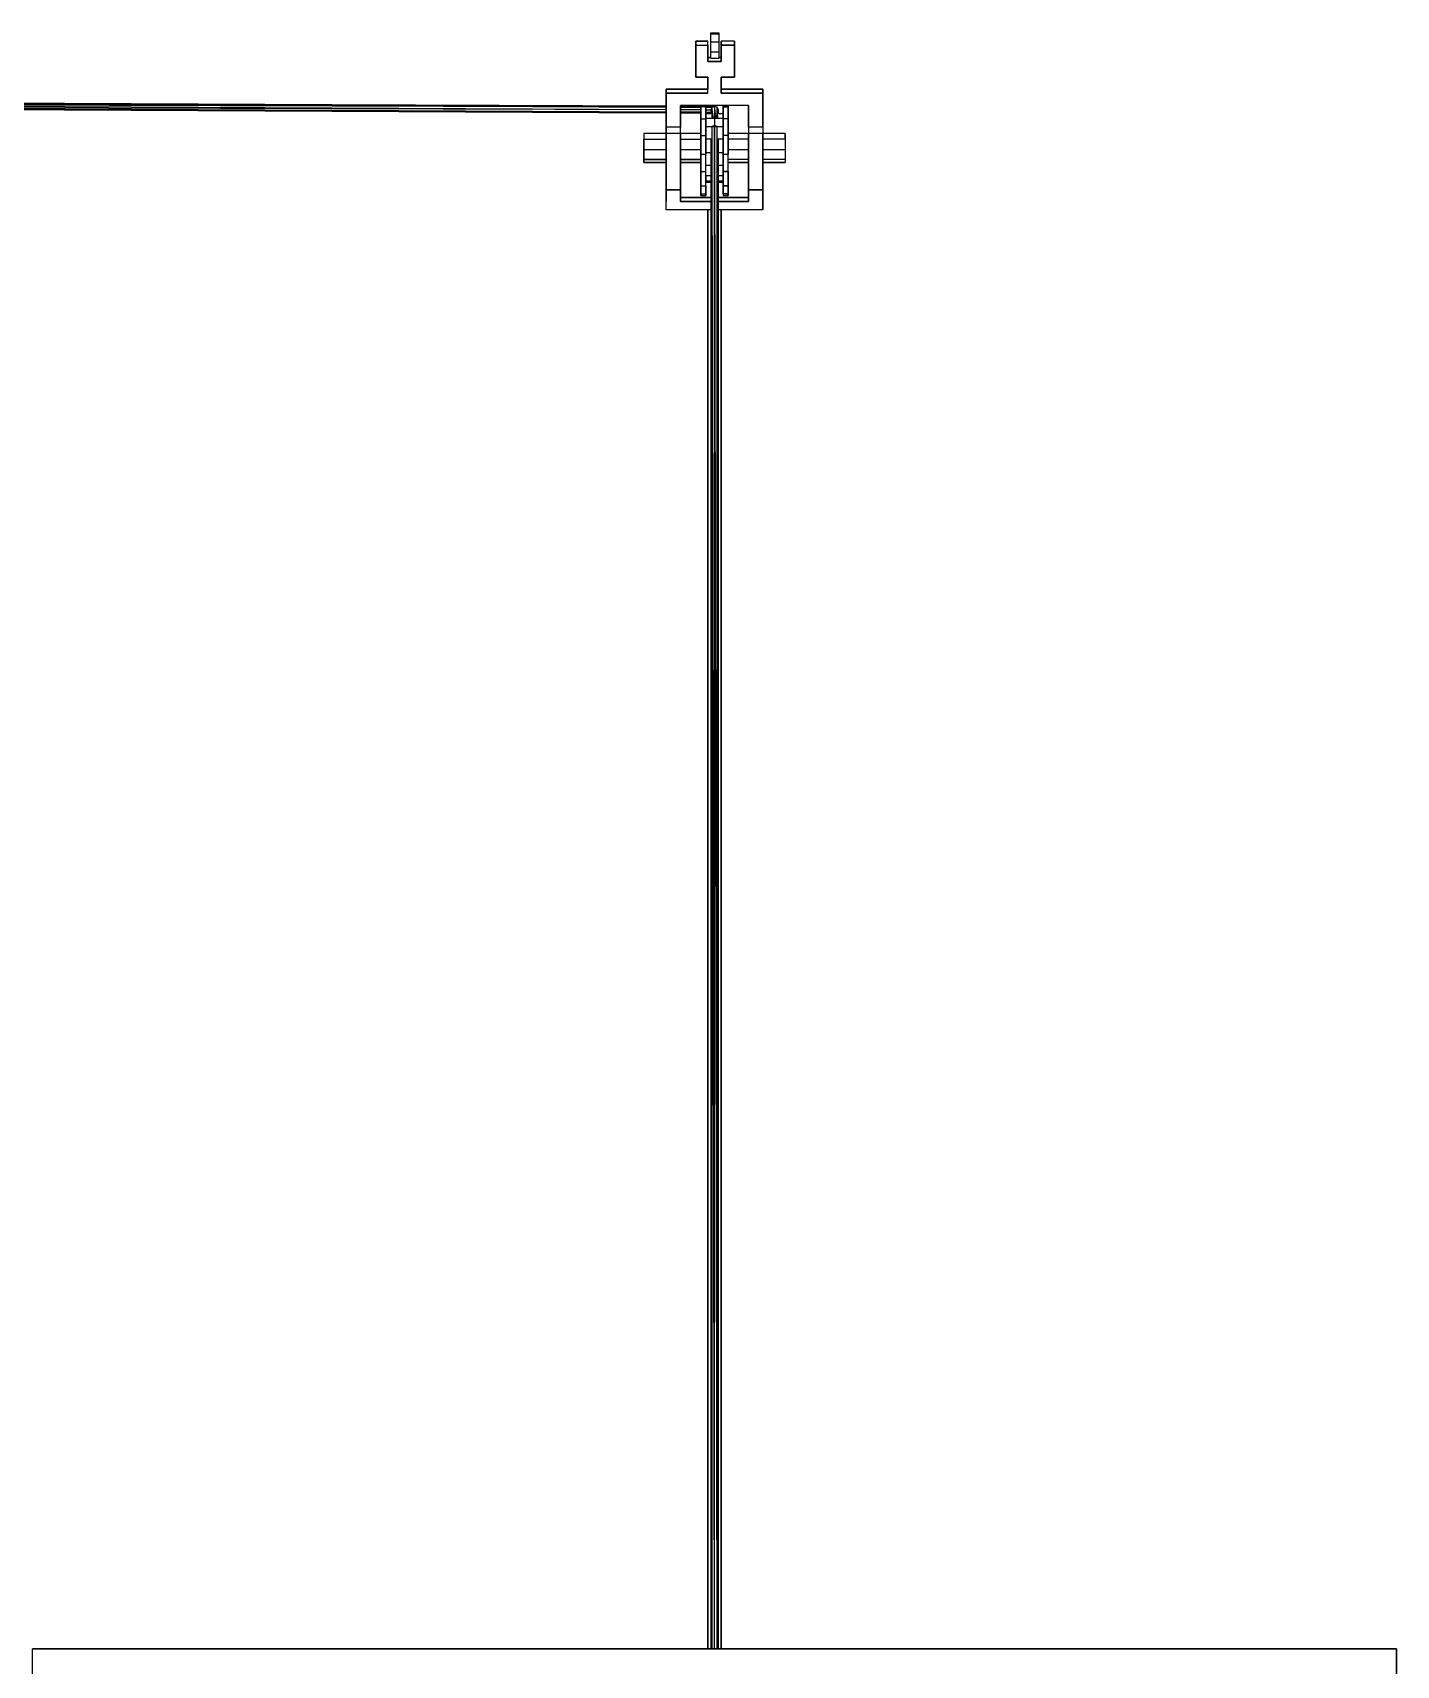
# Model space of a CAD drawing. Extents: x -32 to 51.8, y -51.6 to -5.5.
# Drawn here: x 9.267 to 13.267, y -17.948 to -13.159 of the extents above; entities that cross this region are included whole.
import ezdxf

# ---------------------------------------------------------------- set-up
doc = ezdxf.new("R2010")
doc.units = 0
doc.header["$MEASUREMENT"] = 0
doc.layers.get('0').update_dxf_attribs({"linetype": 'CONTINUOUS'})

msp = doc.modelspace()

# ---------------------------------------------------------------- linework, layer by layer
for p, q in [((11.2559, -13.1589), (11.2802, -13.1589)), ((11.2559, -13.1622), (11.2559, -13.1589)), ((11.2559, -13.1859), (11.2559, -13.1622)), ((11.2559, -13.1622), (11.2802, -13.1622)), ((11.2802, -13.1589), (11.2802, -13.1622)), ((11.2802, -13.1622), (11.2802, -13.1859)), ((11.2121, -13.1954), (11.2121, -13.1836)), ((11.2121, -13.1836), (11.2474, -13.1836)), ((11.2474, -13.1836), (11.2121, -13.1836)), ((11.2121, -13.2318), (11.2121, -13.1836)), ((11.2121, -13.1836), (11.2121, -13.1954)), ((11.2121, -13.2436), (11.2121, -13.1954)), ((11.2121, -13.1954), (11.2474, -13.1954)), ((11.2121, -13.1954), (11.2121, -13.2436)), ((11.2474, -13.1954), (11.2474, -13.1836)), ((11.2474, -13.1954), (11.2474, -13.2436)), ((11.2474, -13.1954), (11.2474, -13.2318)), ((11.2474, -13.2436), (11.2474, -13.1954)), ((11.2559, -13.2161), (11.2559, -13.1859)), ((11.2559, -13.1859), (11.2802, -13.1859)), ((11.2559, -13.2351), (11.2559, -13.2161)), ((11.2802, -13.2161), (11.2559, -13.2161)), ((11.2802, -13.1859), (11.2802, -13.2161)), ((11.2802, -13.2161), (11.2802, -13.2351)), ((11.2869, -13.2318), (11.2869, -13.1836)), ((11.2869, -13.1836), (11.2869, -13.1954)), ((11.3262, -13.1836), (11.2869, -13.1836)), ((11.2869, -13.1954), (11.2869, -13.1836)), ((11.2869, -13.2436), (11.2869, -13.1954)), ((11.2869, -13.1954), (11.3262, -13.1954)), ((11.2869, -13.1954), (11.2869, -13.2436)), ((11.3262, -13.1954), (11.2869, -13.1954)), ((11.3262, -13.1836), (11.3262, -13.1954)), ((11.3262, -13.1954), (11.3262, -13.1836)), ((11.3262, -13.1954), (11.3262, -13.2436)), ((11.3262, -13.2436), (11.3262, -13.1954)), ((11.2121, -13.2318), (11.2121, -13.2436)), ((11.2121, -13.2436), (11.2121, -13.2318)), ((11.2121, -13.2891), (11.2121, -13.2436)), ((11.2121, -13.2436), (11.2121, -13.2891)), ((11.2474, -13.2318), (11.2559, -13.2318)), ((11.2474, -13.2318), (11.2474, -13.2436)), ((11.2559, -13.2318), (11.2474, -13.2318)), ((11.2474, -13.2436), (11.2474, -13.2436)), ((11.2474, -13.2436), (11.2869, -13.2436)), ((11.2869, -13.2436), (11.2474, -13.2436)), ((11.2802, -13.2351), (11.2559, -13.2351)), ((11.2802, -13.2318), (11.2869, -13.2318)), ((11.2869, -13.2318), (11.2802, -13.2318)), ((11.2869, -13.2318), (11.2869, -13.2436)), ((11.3262, -13.2436), (11.3262, -13.2891)), ((11.3262, -13.2773), (11.3262, -13.2436)), ((11.3262, -13.2436), (11.3262, -13.2773)), ((11.3262, -13.2891), (11.3262, -13.2436)), ((11.2474, -13.2891), (11.2121, -13.2891)), ((11.2121, -13.2891), (11.2474, -13.2891)), ((11.2121, -13.2891), (11.2121, -13.2891)), ((11.2474, -13.3368), (11.2474, -13.2891)), ((11.2474, -13.2891), (11.2474, -13.325)), ((11.3262, -13.2891), (11.2869, -13.2891)), ((11.2869, -13.2891), (11.2869, -13.3368)), ((11.2869, -13.325), (11.2869, -13.2891)), ((11.2869, -13.3366), (11.2869, -13.2891)), ((11.2869, -13.2891), (11.3262, -13.2891)), ((11.3262, -13.2891), (11.3262, -13.2891)), ((11.3262, -13.2891), (11.3262, -13.2891)), ((7.4152, -13.3561), (11.1257, -13.3744)), ((11.1257, -13.3745), (7.4152, -13.3589)), ((7.4152, -13.3591), (11.1257, -13.3773)), ((11.1257, -13.3249), (11.1257, -13.3366)), ((11.1257, -13.3366), (11.1257, -13.3249)), ((11.1257, -13.3249), (11.1676, -13.3249)), ((11.1676, -13.325), (11.1257, -13.325)), ((11.1257, -13.3368), (11.1257, -13.3366)), ((11.1257, -13.3366), (11.1257, -13.3721)), ((11.1257, -13.3366), (11.1257, -13.3368)), ((11.1676, -13.3366), (11.1257, -13.3366)), ((11.1257, -13.3723), (11.1257, -13.3368)), ((11.1257, -13.3368), (11.1676, -13.3368)), ((11.1257, -13.3723), (11.1257, -13.3604)), ((11.1676, -13.3249), (11.2474, -13.3249)), ((11.2474, -13.325), (11.1676, -13.325)), ((11.2474, -13.3366), (11.1676, -13.3366)), ((11.1676, -13.3368), (11.2474, -13.3368)), ((11.2869, -13.3249), (11.3667, -13.3249)), ((11.3667, -13.325), (11.2869, -13.325)), ((11.3667, -13.3366), (11.2869, -13.3366)), ((11.2869, -13.3368), (11.3667, -13.3368)), ((11.3667, -13.3249), (11.4086, -13.3249)), ((11.4086, -13.325), (11.3667, -13.325)), ((11.4086, -13.3366), (11.3667, -13.3366)), ((11.3667, -13.3368), (11.4086, -13.3368)), ((11.4086, -13.3366), (11.4086, -13.3249)), ((11.4086, -13.3249), (11.4086, -13.3366)), ((11.4086, -13.3605), (11.4086, -13.3366)), ((11.4086, -13.3722), (11.4086, -13.3366)), ((11.4086, -13.3366), (11.4086, -13.3368)), ((11.4086, -13.3368), (11.4086, -13.3723)), ((11.4086, -13.424), (11.4086, -13.3605)), ((11.1257, -13.3775), (7.4152, -13.3657)), ((7.4152, -13.3661), (11.1257, -13.3842)), ((7.4152, -13.3727), (11.1257, -13.3844)), ((7.4152, -13.3732), (11.1257, -13.391)), ((7.4152, -13.3759), (11.1257, -13.3911)), ((7.4152, -13.3761), (11.1257, -13.3938)), ((11.1257, -13.3721), (11.1257, -13.4356)), ((11.1257, -13.4357), (11.1257, -13.3723)), ((11.1257, -13.3723), (11.1257, -13.424)), ((11.1676, -13.4356), (11.1676, -13.3721)), ((11.2474, -13.3723), (11.1676, -13.3723)), ((11.1676, -13.3723), (11.1676, -13.4357)), ((11.1676, -13.424), (11.1676, -13.3723)), ((11.1676, -13.3746), (11.2269, -13.3749)), ((11.2269, -13.3749), (11.1676, -13.3747)), ((11.1676, -13.3775), (11.2269, -13.3778)), ((11.2269, -13.3778), (11.1676, -13.3777)), ((11.1676, -13.3844), (11.2269, -13.3847)), ((11.1676, -13.3845), (11.2269, -13.3847)), ((11.1676, -13.3912), (11.2269, -13.3915)), ((11.1676, -13.3913), (11.2269, -13.3915)), ((11.1676, -13.394), (11.2269, -13.3943)), ((11.1676, -13.455), (11.1676, -13.4071)), ((11.1676, -13.4071), (11.1676, -13.4071)), ((11.1676, -13.4071), (11.1676, -13.4196)), ((11.2269, -13.3768), (11.2269, -13.3723)), ((11.2269, -13.3749), (11.2269, -13.3723)), ((11.2269, -13.3723), (11.2269, -13.3768)), ((11.2414, -13.3768), (11.2269, -13.3768)), ((11.2269, -13.4115), (11.2269, -13.3768)), ((11.2269, -13.3768), (11.2269, -13.4115)), ((11.2414, -13.3768), (11.2414, -13.3723)), ((11.2414, -13.3723), (11.2414, -13.3768)), ((11.2672, -13.3751), (11.2414, -13.375)), ((11.2414, -13.375), (11.2672, -13.3751)), ((11.2414, -13.4115), (11.2414, -13.3768)), ((11.2414, -13.3768), (11.2414, -13.4115)), ((11.2593, -13.3779), (11.2414, -13.3779)), ((11.2414, -13.3779), (11.2593, -13.3779)), ((11.2414, -13.3847), (11.256, -13.3848)), ((11.2414, -13.3848), (11.256, -13.3848)), ((11.2414, -13.3916), (11.256, -13.3917)), ((11.2414, -13.3916), (11.256, -13.3917)), ((11.2414, -13.3944), (11.256, -13.3945)), ((11.256, -13.3969), (11.2414, -13.3969)), ((11.2925, -13.4103), (11.2414, -13.4103)), ((11.2869, -13.3723), (11.2474, -13.3723)), ((11.2593, -13.3779), (11.256, -13.3848)), ((11.256, -13.3848), (11.256, -13.3969)), ((11.2672, -13.3751), (11.2593, -13.3779)), ((11.2641, -13.4103), (11.2593, -13.3779)), ((11.2593, -13.3779), (11.2593, -13.4103)), ((11.272, -13.4103), (11.2672, -13.3751)), ((11.2672, -13.3751), (11.2672, -13.4316)), ((11.2752, -13.3779), (11.2672, -13.3751)), ((11.2752, -13.4103), (11.2752, -13.3779)), ((11.2769, -13.4103), (11.2752, -13.3779)), ((11.2785, -13.3848), (11.2752, -13.3779)), ((11.2785, -13.3969), (11.2785, -13.3848)), ((11.2925, -13.3969), (11.2785, -13.3969)), ((11.3667, -13.3723), (11.2869, -13.3723)), ((11.2925, -13.3768), (11.2925, -13.3723)), ((11.2925, -13.3864), (11.2925, -13.3723)), ((11.2925, -13.3723), (11.2925, -13.3768)), ((11.3069, -13.3768), (11.2925, -13.3768)), ((11.2925, -13.3768), (11.3069, -13.3768)), ((11.2925, -13.4115), (11.2925, -13.3768)), ((11.2925, -13.3768), (11.2925, -13.4115)), ((11.2925, -13.3969), (11.2925, -13.3864)), ((11.3069, -13.3723), (11.3069, -13.3768)), ((11.3069, -13.3864), (11.3069, -13.3723)), ((11.3069, -13.3768), (11.3069, -13.3723)), ((11.3069, -13.3768), (11.3069, -13.3768)), ((11.3069, -13.3768), (11.3069, -13.4115)), ((11.3069, -13.4115), (11.3069, -13.3768)), ((11.3667, -13.3722), (11.3667, -13.4356)), ((11.3667, -13.4357), (11.3667, -13.3723)), ((11.3667, -13.3723), (11.3667, -13.424)), ((11.3667, -13.4239), (11.3667, -13.3723)), ((11.3667, -13.4071), (11.3667, -13.4239)), ((11.3667, -13.4071), (11.3667, -13.4071)), ((11.4086, -13.4356), (11.4086, -13.3722)), ((11.4086, -13.3723), (11.4086, -13.4357)), ((11.4086, -13.3723), (11.4086, -13.4239)), ((11.0603, -13.455), (11.0603, -13.4712)), ((11.1257, -13.455), (11.0603, -13.455)), ((11.1257, -13.4536), (11.1257, -13.4356)), ((11.1257, -13.4356), (11.1676, -13.4356)), ((11.1257, -13.4357), (11.1257, -13.4536)), ((11.1676, -13.4357), (11.1257, -13.4357)), ((11.1257, -13.4536), (11.1257, -13.5756)), ((11.1257, -13.4536), (11.1676, -13.4536)), ((11.1257, -13.5756), (11.1257, -13.4536)), ((11.1676, -13.4536), (11.1676, -13.4357)), ((11.1676, -13.4536), (11.1676, -13.455)), ((11.1676, -13.5756), (11.1676, -13.4536)), ((11.1676, -13.4536), (11.1676, -13.5756)), ((11.2269, -13.455), (11.1676, -13.455)), ((11.2269, -13.4115), (11.2414, -13.4115)), ((11.2269, -13.4609), (11.2269, -13.4115)), ((11.2269, -13.4115), (11.2269, -13.4609)), ((11.2269, -13.4284), (11.2269, -13.4712)), ((11.2269, -13.455), (11.2269, -13.4712)), ((11.2414, -13.4609), (11.2414, -13.4115)), ((11.2414, -13.4115), (11.2414, -13.4609)), ((11.2672, -13.4354), (11.2414, -13.4354)), ((11.2672, -13.4316), (11.2593, -13.4342)), ((11.2593, -13.4354), (11.2663, -17.8999)), ((11.2593, -13.4354), (11.2593, -17.8999)), ((11.2672, -13.4316), (11.2743, -17.8999)), ((11.2752, -13.4342), (11.2672, -13.4316)), ((11.2672, -17.8999), (11.2672, -13.4316)), ((11.2925, -13.4354), (11.2673, -13.4354)), ((11.2752, -17.8999), (11.2752, -13.4354)), ((11.2781, -17.8999), (11.2752, -13.4354)), ((11.3069, -13.4115), (11.2925, -13.4115)), ((11.2925, -13.4609), (11.2925, -13.4115)), ((11.2925, -13.4115), (11.2925, -13.4609)), ((11.2925, -13.4354), (11.2925, -13.471)), ((11.2925, -13.4476), (11.2925, -13.4476)), ((11.2925, -13.4845), (11.2925, -13.4476)), ((11.3069, -13.4115), (11.3069, -13.4609)), ((11.3069, -13.4609), (11.3069, -13.4115)), ((11.3667, -13.455), (11.3069, -13.455)), ((11.3667, -13.4356), (11.3667, -13.4239)), ((11.3667, -13.4356), (11.3667, -13.4536)), ((11.3667, -13.4356), (11.4086, -13.4356)), ((11.4086, -13.4357), (11.3667, -13.4357)), ((11.3667, -13.4357), (11.3667, -13.455)), ((11.3667, -13.5756), (11.3667, -13.4536)), ((11.3667, -13.4536), (11.4086, -13.4536)), ((11.3667, -13.4536), (11.3667, -13.5756)), ((11.4086, -13.4357), (11.4086, -13.4536)), ((11.4086, -13.4536), (11.4086, -13.5756)), ((11.4086, -13.4536), (11.4086, -13.455)), ((11.4086, -13.5756), (11.4086, -13.4536)), ((11.474, -13.455), (11.4086, -13.455)), ((11.474, -13.455), (11.474, -13.4712)), ((11.474, -13.4712), (11.474, -13.455)), ((11.0603, -13.4636), (11.0603, -13.492)), ((11.0603, -13.4712), (11.0603, -13.5028)), ((11.0603, -13.4712), (11.1257, -13.4712)), ((11.0603, -13.5028), (11.0603, -13.4712)), ((11.0603, -13.492), (11.0603, -13.492)), ((11.0603, -13.492), (11.0603, -13.5028)), ((11.0603, -13.5028), (11.0603, -13.5311)), ((11.1257, -13.5028), (11.0603, -13.5028)), ((11.0603, -13.5311), (11.0603, -13.5028)), ((11.1676, -13.4712), (11.2269, -13.4712)), ((11.2269, -13.5028), (11.1676, -13.5028)), ((11.2269, -13.4609), (11.2414, -13.4609)), ((11.2269, -13.5151), (11.2269, -13.4609)), ((11.2269, -13.4609), (11.2269, -13.5151)), ((11.2269, -13.4712), (11.2269, -13.5028)), ((11.2269, -13.4796), (11.2269, -13.4796)), ((11.2269, -13.5028), (11.2269, -13.5151)), ((11.2414, -13.5151), (11.2414, -13.4609)), ((11.2414, -13.4609), (11.2414, -13.5151)), ((11.2593, -13.471), (11.2414, -13.471)), ((11.2414, -13.5102), (11.2414, -13.471)), ((11.2414, -13.4796), (11.2414, -13.4796)), ((11.256, -13.471), (11.2589, -17.8999)), ((11.256, -13.471), (11.256, -17.8999)), ((11.2925, -13.471), (11.2752, -13.471)), ((11.2785, -17.8999), (11.2785, -13.471)), ((11.3069, -13.4609), (11.2925, -13.4609)), ((11.2925, -13.5151), (11.2925, -13.4609)), ((11.2925, -13.4609), (11.2925, -13.5151)), ((11.2925, -13.471), (11.2925, -13.5102)), ((11.2925, -13.4796), (11.2925, -13.4796)), ((11.3069, -13.4609), (11.3069, -13.5151)), ((11.3069, -13.5151), (11.3069, -13.4609)), ((11.3667, -13.4712), (11.3069, -13.4712)), ((11.3667, -13.5028), (11.3069, -13.5028)), ((11.474, -13.4712), (11.4086, -13.4712)), ((11.474, -13.5028), (11.4086, -13.5028)), ((11.474, -13.4712), (11.474, -13.5028)), ((11.474, -13.5028), (11.474, -13.5311)), ((11.0603, -13.5311), (11.0603, -13.5397)), ((11.1257, -13.5311), (11.0603, -13.5311)), ((11.0603, -13.5311), (11.1257, -13.5311)), ((11.0603, -13.5397), (11.0603, -13.5311)), ((11.0603, -13.5397), (11.0603, -13.5397)), ((11.0603, -13.5397), (11.1257, -13.5397)), ((11.1257, -13.5397), (11.0603, -13.5397)), ((11.2269, -13.5311), (11.1676, -13.5311)), ((11.1676, -13.5311), (11.2269, -13.5311)), ((11.1676, -13.5397), (11.2269, -13.5397)), ((11.1676, -13.5734), (11.1676, -13.5397)), ((11.1676, -13.5397), (11.1676, -13.5734)), ((11.2269, -13.5397), (11.1676, -13.5397)), ((11.2269, -13.5151), (11.2414, -13.5151)), ((11.2269, -13.5664), (11.2269, -13.5151)), ((11.2269, -13.5151), (11.2269, -13.5664)), ((11.2269, -13.5311), (11.2269, -13.5397)), ((11.2414, -13.5102), (11.256, -13.5102)), ((11.2414, -13.5664), (11.2414, -13.5151)), ((11.2414, -13.5472), (11.256, -13.5472)), ((11.2785, -13.5102), (11.2925, -13.5102)), ((11.2785, -13.5472), (11.2925, -13.5472)), ((11.2925, -13.5151), (11.3069, -13.5151)), ((11.2925, -13.5664), (11.2925, -13.5151)), ((11.2925, -13.5151), (11.2925, -13.5664)), ((11.3069, -13.5664), (11.3069, -13.5151)), ((11.3069, -13.5151), (11.3069, -13.5151)), ((11.3667, -13.5311), (11.3069, -13.5311)), ((11.3069, -13.5397), (11.3069, -13.5311)), ((11.3667, -13.5397), (11.3069, -13.5397)), ((11.3069, -13.5397), (11.3667, -13.5397)), ((11.3667, -13.5397), (11.3667, -13.5734)), ((11.474, -13.5311), (11.4086, -13.5311)), ((11.474, -13.5397), (11.4086, -13.5397)), ((11.4086, -13.5397), (11.474, -13.5397)), ((11.4086, -13.5397), (11.4086, -13.5734)), ((11.474, -13.5311), (11.474, -13.5397)), ((11.1257, -13.5728), (11.1257, -13.5734)), ((11.1257, -13.5734), (11.1257, -13.5756)), ((11.1257, -13.5756), (11.1257, -13.62)), ((11.1257, -13.62), (11.1257, -13.5756)), ((11.1676, -13.5734), (11.1676, -13.5902)), ((11.1676, -13.62), (11.1676, -13.5756)), ((11.1676, -13.5756), (11.1676, -13.62)), ((11.1676, -13.5902), (11.1676, -13.5756)), ((11.1676, -13.5902), (11.1676, -13.6424)), ((11.2269, -13.5664), (11.2414, -13.5664)), ((11.2269, -13.6084), (11.2269, -13.5664)), ((11.2269, -13.5664), (11.2269, -13.6084)), ((11.2414, -13.6084), (11.2414, -13.5664)), ((11.2414, -13.5775), (11.256, -13.5775)), ((11.2414, -13.5941), (11.2414, -13.5775)), ((11.2414, -13.5775), (11.2414, -13.5941)), ((11.256, -13.5941), (11.2414, -13.5941)), ((11.2414, -13.5941), (11.2414, -13.5979)), ((11.2414, -13.5941), (11.256, -13.5941)), ((11.2414, -13.5979), (11.2414, -13.5941)), ((11.2414, -13.5979), (11.256, -13.5979)), ((11.256, -13.5979), (11.2414, -13.5979)), ((11.2785, -13.5775), (11.2925, -13.5775)), ((11.2925, -13.5941), (11.2785, -13.5941)), ((11.2785, -13.5941), (11.2925, -13.5941)), ((11.2785, -13.5979), (11.2925, -13.5979)), ((11.2925, -13.5979), (11.2785, -13.5979)), ((11.3069, -13.5664), (11.2925, -13.5664)), ((11.2925, -13.5664), (11.2925, -13.6084)), ((11.2925, -13.5664), (11.3069, -13.5664)), ((11.2925, -13.6084), (11.2925, -13.5664)), ((11.2925, -13.5848), (11.2925, -13.5941)), ((11.2925, -13.5979), (11.2925, -13.5941)), ((11.2925, -13.5941), (11.2925, -13.5979)), ((11.2925, -13.5979), (11.2925, -13.6084)), ((11.3069, -13.5664), (11.3069, -13.5833)), ((11.3069, -13.6084), (11.3069, -13.5664)), ((11.3069, -13.5664), (11.3069, -13.5664)), ((11.3069, -13.5833), (11.3069, -13.5664)), ((11.3069, -13.5664), (11.3069, -13.6084)), ((11.3069, -13.5833), (11.3069, -13.618)), ((11.3069, -13.5833), (11.3069, -13.5833)), ((11.3069, -13.618), (11.3069, -13.5833)), ((11.3667, -13.62), (11.3667, -13.5756)), ((11.3667, -13.5756), (11.3667, -13.62)), ((11.4086, -13.5734), (11.4086, -13.5902)), ((11.4086, -13.5902), (11.4086, -13.5756)), ((11.4086, -13.5756), (11.4086, -13.62)), ((11.4086, -13.62), (11.4086, -13.5756)), ((11.4086, -13.6424), (11.4086, -13.5902)), ((11.4086, -13.5902), (11.4086, -13.5902)), ((11.4086, -13.5902), (11.4086, -13.6424)), ((11.1257, -13.6541), (11.1257, -13.602)), ((11.1257, -13.62), (11.1257, -13.6541)), ((11.1676, -13.62), (11.1257, -13.62)), ((11.1257, -13.62), (11.1676, -13.62)), ((11.1676, -13.6541), (11.1676, -13.602)), ((11.1676, -13.602), (11.1676, -13.62)), ((11.1676, -13.62), (11.1676, -13.6541)), ((11.2474, -13.6424), (11.1676, -13.6424)), ((11.1676, -13.6424), (11.1676, -13.6541)), ((11.1676, -13.6424), (11.2474, -13.6424)), ((11.2269, -13.6084), (11.2414, -13.6084)), ((11.2269, -13.6314), (11.2269, -13.6084)), ((11.2269, -13.6084), (11.2269, -13.6314)), ((11.2269, -13.6314), (11.2414, -13.6314)), ((11.2269, -13.6366), (11.2269, -13.6314)), ((11.2269, -13.6314), (11.2269, -13.6366)), ((11.2269, -13.6366), (11.2414, -13.6366)), ((11.2414, -13.6084), (11.2414, -13.6314)), ((11.2414, -13.6314), (11.2414, -13.6084)), ((11.2414, -13.6084), (11.2414, -13.618)), ((11.2414, -13.618), (11.2414, -13.6366)), ((11.2414, -13.6314), (11.2414, -13.6366)), ((11.2414, -13.6366), (11.2414, -13.6314)), ((11.256, -13.6424), (11.2474, -13.6424)), ((11.2474, -13.6424), (11.256, -13.6424)), ((11.2869, -13.6424), (11.2785, -13.6424)), ((11.2785, -13.6424), (11.2869, -13.6424)), ((11.3667, -13.6424), (11.2869, -13.6424)), ((11.2869, -13.6424), (11.3667, -13.6424)), ((11.2925, -13.6084), (11.2925, -13.6314)), ((11.2925, -13.6084), (11.3069, -13.6084)), ((11.2925, -13.6314), (11.2925, -13.6084)), ((11.3069, -13.6084), (11.2925, -13.6084)), ((11.2925, -13.6314), (11.2925, -13.6366)), ((11.2925, -13.6314), (11.3069, -13.6314)), ((11.3069, -13.6314), (11.2925, -13.6314)), ((11.2925, -13.6366), (11.3069, -13.6366)), ((11.3069, -13.6314), (11.3069, -13.6084)), ((11.3069, -13.6084), (11.3069, -13.6314)), ((11.3069, -13.618), (11.3069, -13.6366)), ((11.3069, -13.6366), (11.3069, -13.6314)), ((11.3069, -13.6314), (11.3069, -13.6366)), ((11.3667, -13.6541), (11.3667, -13.62)), ((11.3667, -13.62), (11.4086, -13.62)), ((11.4086, -13.62), (11.3667, -13.62)), ((11.3667, -13.62), (11.3667, -13.6541)), ((11.3667, -13.6424), (11.3667, -13.6541)), ((11.4086, -13.6541), (11.4086, -13.602)), ((11.4086, -13.602), (11.4086, -13.62)), ((11.4086, -13.62), (11.4086, -13.6541)), ((11.4086, -13.6424), (11.4086, -13.6781)), ((11.1257, -13.6788), (11.1257, -13.6541)), ((11.1676, -13.6788), (11.1257, -13.6788)), ((11.1676, -13.6541), (11.2474, -13.6541)), ((11.2474, -13.6541), (11.1676, -13.6541)), ((11.2474, -13.6788), (11.1676, -13.6788)), ((11.2473, -17.8612), (11.2474, -13.6788)), ((11.2473, -17.8612), (11.2473, -13.6788)), ((11.2473, -13.6788), (11.2473, -17.8612)), ((11.2474, -13.6541), (11.256, -13.6541)), ((11.256, -13.6541), (11.2474, -13.6541)), ((11.256, -13.6788), (11.2474, -13.6788)), ((11.2785, -13.6541), (11.2869, -13.6541)), ((11.2869, -13.6541), (11.2785, -13.6541)), ((11.2869, -13.6788), (11.2785, -13.6788)), ((11.2869, -13.6541), (11.3667, -13.6541)), ((11.3667, -13.6541), (11.2869, -13.6541)), ((11.3667, -13.6788), (11.2869, -13.6788)), ((11.2869, -17.8612), (11.2869, -13.6788)), ((11.2869, -17.8612), (11.2869, -13.6788)), ((11.2869, -13.6788), (11.2869, -17.8612)), ((11.4086, -13.6788), (11.3667, -13.6788)), ((11.4086, -13.6541), (11.4086, -13.6788)), ((11.4086, -13.6781), (11.4086, -13.6541)), ((11.2473, -17.8612), (11.2473, -17.8612)), ((11.2473, -17.8999), (11.2473, -17.8612)), ((11.2473, -17.8999), (11.2473, -17.8612)), ((11.2473, -17.8612), (11.2473, -17.8999)), ((11.2869, -17.8999), (11.2869, -17.8612)), ((11.2869, -17.8999), (11.2869, -17.8612)), ((11.2869, -17.8612), (11.2869, -17.8999)), ((9.3471, -17.8999), (9.2671, -17.8999)), ((9.2671, -18.0464), (9.2671, -17.8999)), ((9.2671, -17.8999), (9.3471, -17.8999)), ((13.1871, -17.8999), (9.3471, -17.8999)), ((9.3471, -17.8999), (13.1871, -17.8999)), ((13.2671, -17.8999), (13.1871, -17.8999)), ((13.1871, -17.8999), (13.2671, -17.8999)), ((13.2671, -18.0464), (13.2671, -17.8999)), ((13.2671, -17.8999), (13.2671, -17.8999)), ((13.2671, -17.8999), (13.2671, -18.0464))]:
    msp.add_line(p, q)

doc.saveas('drawing.dxf')
